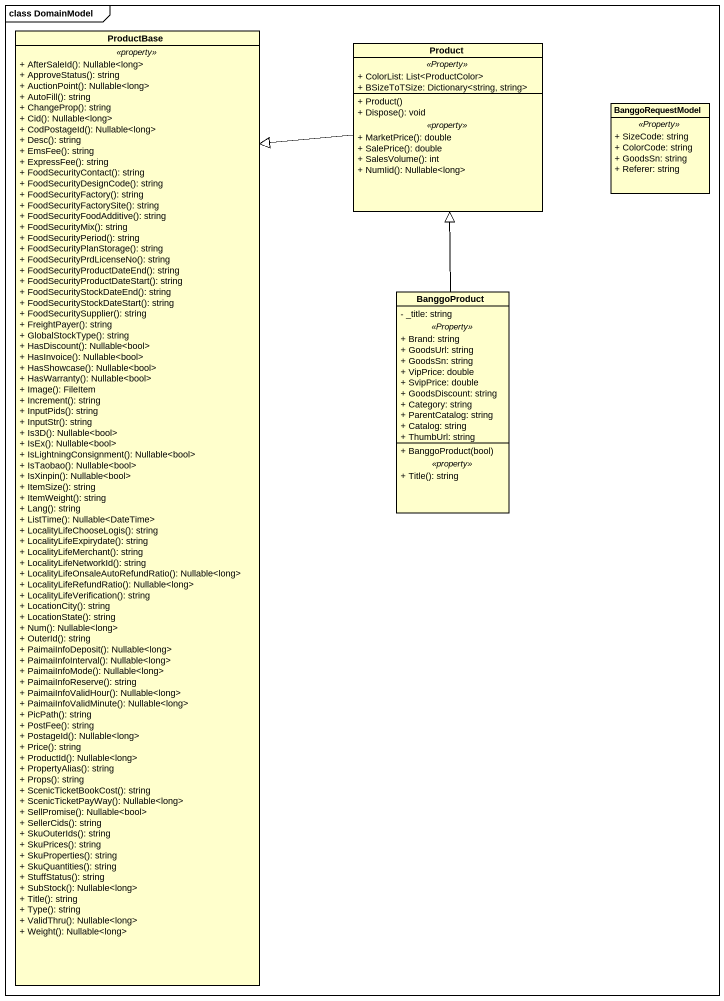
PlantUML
@startuml
mainframe class DomainModel
hide circle
hide empty members
skinparam classAttributeIconSize 0
class ProductBase {
  .. <<property>> ..
  + AfterSaleId(): Nullable<long>
  + ApproveStatus(): string
  + AuctionPoint(): Nullable<long>
  + AutoFill(): string
  + ChangeProp(): string
  + Cid(): Nullable<long>
  + CodPostageId(): Nullable<long>
  + Desc(): string
  + EmsFee(): string
  + ExpressFee(): string
  + FoodSecurityContact(): string
  + FoodSecurityDesignCode(): string
  + FoodSecurityFactory(): string
  + FoodSecurityFactorySite(): string
  + FoodSecurityFoodAdditive(): string
  + FoodSecurityMix(): string
  + FoodSecurityPeriod(): string
  + FoodSecurityPlanStorage(): string
  + FoodSecurityPrdLicenseNo(): string
  + FoodSecurityProductDateEnd(): string
  + FoodSecurityProductDateStart(): string
  + FoodSecurityStockDateEnd(): string
  + FoodSecurityStockDateStart(): string
  + FoodSecuritySupplier(): string
  + FreightPayer(): string
  + GlobalStockType(): string
  + HasDiscount(): Nullable<bool>
  + HasInvoice(): Nullable<bool>
  + HasShowcase(): Nullable<bool>
  + HasWarranty(): Nullable<bool>
  + Image(): FileItem
  + Increment(): string
  + InputPids(): string
  + InputStr(): string
  + Is3D(): Nullable<bool>
  + IsEx(): Nullable<bool>
  + IsLightningConsignment(): Nullable<bool>
  + IsTaobao(): Nullable<bool>
  + IsXinpin(): Nullable<bool>
  + ItemSize(): string
  + ItemWeight(): string
  + Lang(): string
  + ListTime(): Nullable<DateTime>
  + LocalityLifeChooseLogis(): string
  + LocalityLifeExpirydate(): string
  + LocalityLifeMerchant(): string
  + LocalityLifeNetworkId(): string
  + LocalityLifeOnsaleAutoRefundRatio(): Nullable<long>
  + LocalityLifeRefundRatio(): Nullable<long>
  + LocalityLifeVerification(): string
  + LocationCity(): string
  + LocationState(): string
  + Num(): Nullable<long>
  + OuterId(): string
  + PaimaiInfoDeposit(): Nullable<long>
  + PaimaiInfoInterval(): Nullable<long>
  + PaimaiInfoMode(): Nullable<long>
  + PaimaiInfoReserve(): string
  + PaimaiInfoValidHour(): Nullable<long>
  + PaimaiInfoValidMinute(): Nullable<long>
  + PicPath(): string
  + PostFee(): string
  + PostageId(): Nullable<long>
  + Price(): string
  + ProductId(): Nullable<long>
  + PropertyAlias(): string
  + Props(): string
  + ScenicTicketBookCost(): string
  + ScenicTicketPayWay(): Nullable<long>
  + SellPromise(): Nullable<bool>
  + SellerCids(): string
  + SkuOuterIds(): string
  + SkuPrices(): string
  + SkuProperties(): string
  + SkuQuantities(): string
  + StuffStatus(): string
  + SubStock(): Nullable<long>
  + Title(): string
  + Type(): string
  + ValidThru(): Nullable<long>
  + Weight(): Nullable<long>
}
class Product {
  .. <<Property>> ..
  + ColorList: List<ProductColor>
  + BSizeToTSize: Dictionary<string, string>
  --
  + Product()
  + Dispose(): void
  .. <<property>> ..
  + MarketPrice(): double
  + SalePrice(): double
  + SalesVolume(): int
  + NumIid(): Nullable<long>
}
class BanggoRequestModel {
  .. <<Property>> ..
  + SizeCode: string
  + ColorCode: string
  + GoodsSn: string
  + Referer: string
}
class BanggoProduct {
  - _title: string
  .. <<Property>> ..
  + Brand: string
  + GoodsUrl: string
  + GoodsSn: string
  + VipPrice: double
  + SvipPrice: double
  + GoodsDiscount: string
  + Category: string
  + ParentCatalog: string
  + Catalog: string
  + ThumbUrl: string
  --
  + BanggoProduct(bool)
  .. <<property>> ..
  + Title(): string
}
Product --|> ProductBase
BanggoProduct -up-|> Product
@enduml
